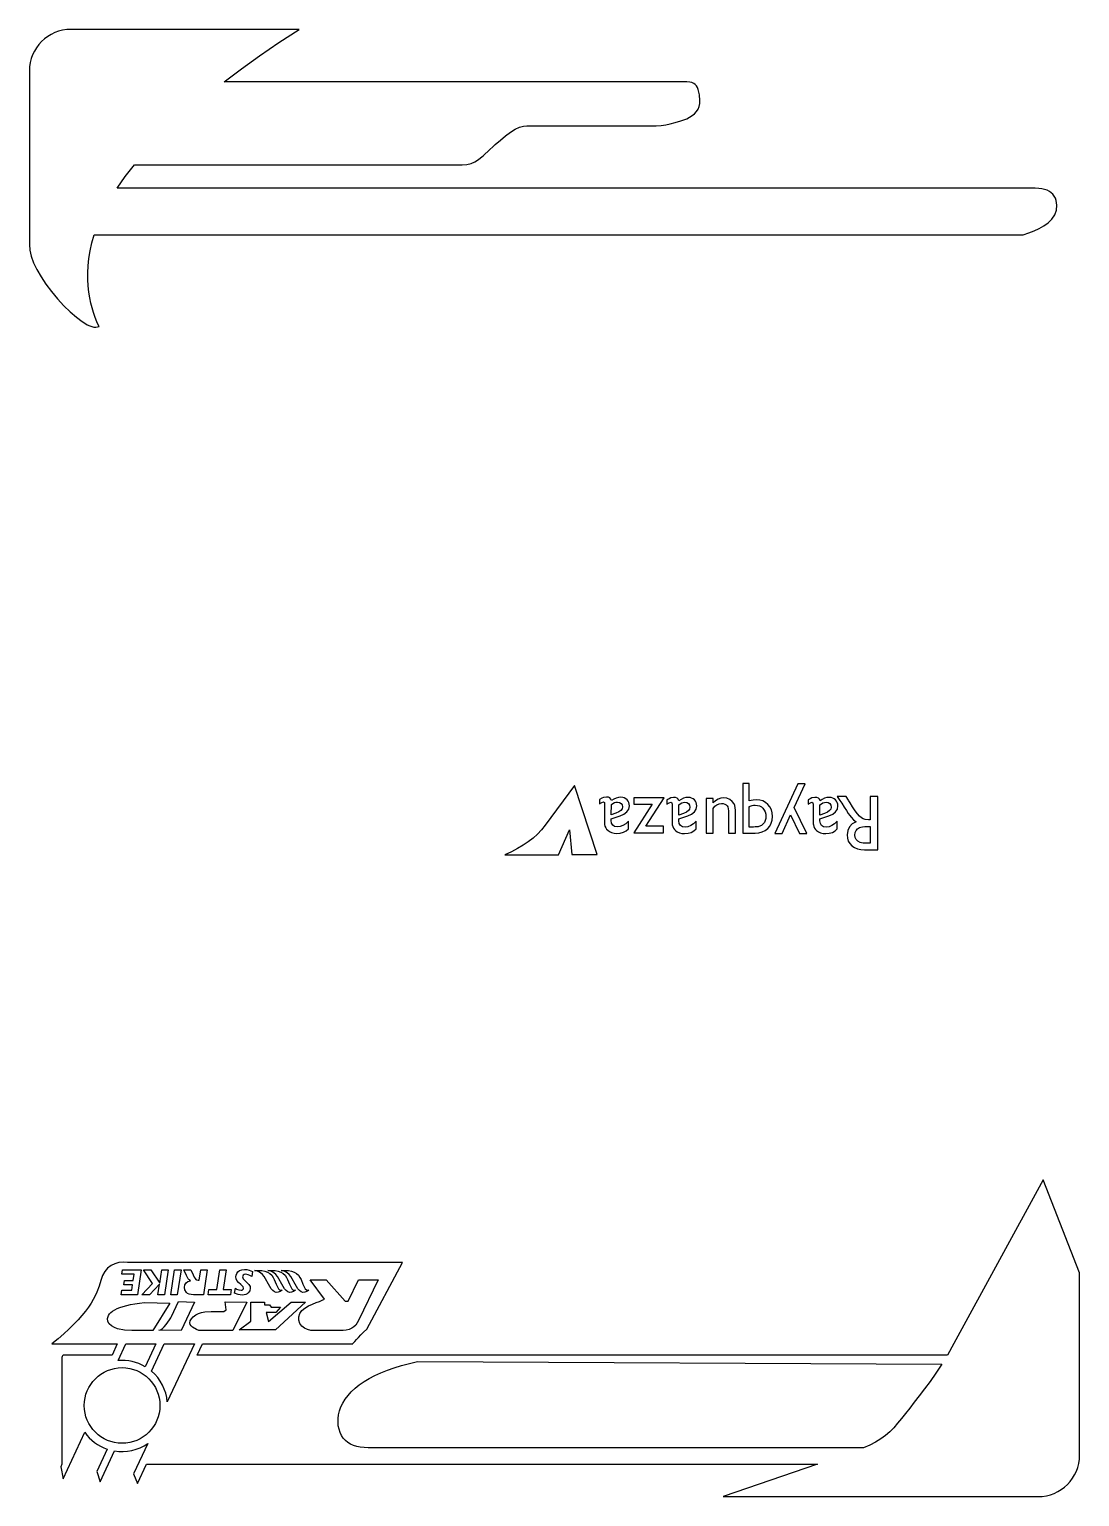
# Model space of a CAD drawing. Header units: millimetres. Extents: x -31.6 to 31.4, y -44.2 to 43.8.
import ezdxf

# ---------------------------------------------------------------- set-up
doc = ezdxf.new("R2010")
doc.units = ezdxf.units.MM
doc.layers.get('0').update_dxf_attribs({"linetype": 'CONTINUOUS'})

msp = doc.modelspace()

# ---------------------------------------------------------------- linework, layer by layer
for p, q in [((-15.422, 43.845), (-29.106, 43.845)), ((-31.606, 41.345), (-31.606, 30.936)), ((7.636, 40.702), (-19.928, 40.702)), ((-1.331, 38.062), (6, 38.062)), ((-25.297, 35.719), (-23.858, 35.719)), ((-23.858, 35.719), (-5.648, 35.719)), ((28.263, 34.326), (-26.337, 34.326)), ((-27.721, 31.529), (-27.001, 31.529)), ((-27.001, 31.529), (28, 31.529)), ((1.1, -1.5), (-0.66, -3.88)), ((2.458, -5.646), (1.1, -1.5)), ((11.577, -1.392), (11.188, -1.392)), ((11.188, -1.392), (11.188, -4.358)), ((11.577, -2.428), (11.577, -1.392)), ((2.597, -2.346), (2.594, -2.599)), ((2.901, -2.599), (2.888, -3.489)), ((6.636, -2.371), (6.636, -2.624)), ((6.944, -2.62), (6.944, -3.51)), ((8.994, -2.277), (8.994, -4.372)), ((9.408, -2.277), (8.994, -2.277)), ((9.408, -2.544), (9.408, -2.277)), ((15.102, -2.371), (15.102, -2.624)), ((15.41, -2.62), (15.41, -3.51)), ((16.84, -2.173), (17.008, -2.401)), ((17.382, -2.173), (16.84, -2.173)), ((17.521, -2.383), (17.382, -2.173)), ((17.637, -2.547), (17.548, -2.421)), ((17.778, -2.779), (17.637, -2.547)), ((18.837, -2.173), (18.837, -3.558)), ((19.293, -2.173), (18.837, -2.173)), ((19.293, -5.355), (19.293, -2.173)), ((3.295, -3.607), (3.296, -3.495)), ((3.296, -3.495), (3.829, -3.32)), ((3.299, -3.272), (3.308, -2.65)), ((3.579, -3.169), (3.299, -3.272)), ((7.352, -3.287), (7.352, -2.665)), ((7.629, -3.18), (7.352, -3.287)), ((7.352, -3.51), (7.882, -3.328)), ((7.352, -3.622), (7.352, -3.51)), ((9.408, -4.372), (9.408, -2.874)), ((10.338, -3.177), (10.338, -4.372)), ((10.752, -4.372), (10.752, -3.172)), ((11.577, -2.765), (11.604, -2.757)), ((11.577, -3.995), (11.577, -2.765)), ((11.604, -2.757), (11.634, -2.748)), ((15.818, -3.287), (15.818, -2.665)), ((16.095, -3.18), (15.818, -3.287)), ((15.818, -3.51), (16.348, -3.328)), ((15.818, -3.622), (15.818, -3.51)), ((17.931, -3.027), (17.778, -2.779)), ((0.143, -5.67), (0.798, -4.162)), ((0.798, -4.162), (0.928, -5.645)), ((4.326, -4.102), (4.333, -3.649)), ((8.39, -4.102), (8.39, -3.649)), ((8.994, -4.372), (9.408, -4.372)), ((10.338, -4.372), (10.752, -4.372)), ((11.188, -4.358), (11.923, -4.358)), ((11.822, -3.995), (11.577, -3.995)), ((16.856, -4.102), (16.856, -3.649)), ((18.664, -3.963), (18.837, -3.963)), ((18.837, -3.558), (18.719, -3.558)), ((18.837, -3.963), (18.837, -4.968)), ((18.837, -4.968), (18.701, -4.968)), ((-3.079, -5.67), (0.143, -5.67)), ((0.928, -5.645), (2.458, -5.646)), ((18.496, -5.355), (19.293, -5.355)), ((29.198, -25.154), (23.853, -34.973)), ((31.394, -30.723), (29.198, -25.154)), ((-9.227, -30.112), (-25.721, -30.112)), ((-22.186, -30.89), (-22.348, -30.546)), ((-22.348, -30.546), (-21.929, -30.546)), ((-21.929, -30.546), (-21.78, -30.859)), ((-21.424, -31.176), (-21.329, -30.546)), ((-21.329, -30.546), (-20.949, -30.546)), ((-20.949, -30.546), (-21.166, -32.046)), ((-18.219, -30.657), (-18.266, -30.961)), ((-11.369, -34.101), (-9.227, -30.112)), ((31.394, -41.655), (31.394, -30.723)), ((-21.481, -31.176), (-21.424, -31.176)), ((-19.294, -31.959), (-19.245, -31.661)), ((-13.899, -32.319), (-14.765, -31.146)), ((-14.765, -31.146), (-13.8, -31.146)), ((-13.8, -31.146), (-12.66, -32.435)), ((-12.479, -32.435), (-11.853, -31.146)), ((-10.675, -31.146), (-11.864, -33.595)), ((-11.853, -31.146), (-10.675, -31.146)), ((-24.704, -32.52), (-23.174, -32.543)), ((-23.174, -32.543), (-24.2, -34.2)), ((-23.073, -33.35), (-22.654, -32.459)), ((-22.654, -32.459), (-21.7, -32.5)), ((-21.7, -32.5), (-22.5, -34.2)), ((-21.166, -32.046), (-21.752, -32.046)), ((-19.801, -32.959), (-19.866, -32.474)), ((-19.866, -32.474), (-18.556, -32.5)), ((-18.556, -32.5), (-19.4, -34.2)), ((-12.66, -32.435), (-12.479, -32.435)), ((-20.7, -33.058), (-19.931, -33.058)), ((-19.931, -33.058), (-19.801, -32.959)), ((-24.2, -34.2), (-25.465, -34.2)), ((-22.5, -34.2), (-23.847, -34.18)), ((-19.4, -34.2), (-21.3, -34.2)), ((-13, -34.2), (-14.5, -34.2)), ((-30.25, -34.999), (-26.337, -34.999)), ((-26.337, -34.999), (-26.644, -35.668)), ((-21.53, -35.668), (-21.219, -34.999)), ((-21.219, -34.999), (-12.208, -34.999)), ((-29.653, -35.808), (-29.653, -42.215)), ((-26.644, -35.668), (-29.513, -35.668)), ((23.459, -35.668), (-21.53, -35.668)), ((-8.318, -36.057), (23.125, -36.212)), ((-29.583, -43.083), (-28.282, -40.294)), ((-26.937, -41.3), (-27.563, -42.656)), ((-24.498, -40.963), (-25.356, -42.795)), ((18.432, -41.229), (-11.277, -41.217)), ((-29.653, -42.215), (-29.723, -42.366)), ((-27.366, -43.26), (-26.503, -41.41)), ((-25.113, -43.362), (-24.578, -42.215)), ((-24.578, -42.215), (15.669, -42.215)), ((15.669, -42.215), (10.01, -44.155)), ((-29.723, -42.366), (-29.583, -43.083)), ((-27.563, -42.656), (-27.366, -43.26)), ((-25.356, -42.795), (-25.113, -43.362)), ((10.01, -44.155), (28.894, -44.155))]:
    msp.add_line(p, q)
for points in [[(-19.928, 40.702), (-18.889, 41.477), (-17.791, 42.26), (-16.635, 43.049), (-15.422, 43.845)], [(6, 38.062), (6.298, 38.078), (6.563, 38.122), (6.83, 38.186), (7.128, 38.264), (7.468, 38.359), (7.825, 38.488), (8.155, 38.669), (8.295, 38.783), (8.412, 38.915), (8.502, 39.064), (8.566, 39.226), (8.604, 39.399), (8.618, 39.577), (8.592, 39.926), (8.515, 40.231), (8.464, 40.356), (8.404, 40.46), (8.333, 40.542), (8.245, 40.605), (8.137, 40.65), (8.002, 40.68), (7.836, 40.696), (7.636, 40.702)], [(-5.648, 35.719), (-5.358, 35.738), (-5.111, 35.794), (-4.888, 35.893), (-4.669, 36.037), (-4.547, 36.133), (-4.392, 36.266), (-3.989, 36.631), (-3.814, 36.791), (-3.659, 36.931), (-3.353, 37.202), (-3.045, 37.456), (-2.746, 37.678), (-2.464, 37.854), (-2.207, 37.973), (-1.974, 38.039), (-1.758, 38.062), (-1.331, 38.062)], [(-26.337, 34.326), (-25.85, 35.016), (-25.297, 35.719)], [(28, 31.529), (28.337, 31.632), (28.66, 31.755), (28.966, 31.897), (29.252, 32.06), (29.51, 32.249), (29.729, 32.467), (29.896, 32.717), (29.999, 32.996), (30.031, 33.292), (29.988, 33.584), (29.94, 33.719), (29.875, 33.843), (29.792, 33.954), (29.692, 34.049), (29.576, 34.128), (29.443, 34.191), (29.292, 34.239), (29.124, 34.274), (28.937, 34.299), (28.732, 34.315), (28.507, 34.323), (28.263, 34.326)], [(-31.606, 30.936), (-31.573, 30.596), (-31.487, 30.233), (-31.347, 29.847), (-31.153, 29.438), (-30.906, 29.009), (-30.611, 28.568), (-30.276, 28.122), (-29.912, 27.686), (-29.533, 27.272), (-29.153, 26.897), (-28.785, 26.575), (-28.441, 26.317), (-28.281, 26.214), (-28.129, 26.13), (-27.987, 26.065), (-27.853, 26.02), (-27.729, 25.993), (-27.615, 25.985), (-27.51, 25.997), (-27.414, 26.027)], [(-27.414, 26.027), (-27.508, 26.2), (-27.598, 26.398), (-27.684, 26.62), (-27.767, 26.866), (-27.845, 27.137), (-27.917, 27.431), (-27.981, 27.749), (-28.035, 28.09), (-28.075, 28.453), (-28.1, 28.838), (-28.104, 29.242), (-28.086, 29.666), (-28.041, 30.108), (-27.967, 30.566), (-27.861, 31.04), (-27.721, 31.529)], [(2.594, -2.599), (2.733, -2.517), (2.83, -2.491)], [(2.827, -2.226), (2.726, -2.272), (2.597, -2.346)], [(3.005, -2.195), (2.827, -2.226)], [(2.83, -2.491), (2.884, -2.518), (2.901, -2.599)], [(3.316, -2.409), (3.28, -2.317), (3.216, -2.25), (3.124, -2.21), (3.005, -2.195)], [(3.308, -2.65), (3.395, -2.581), (3.486, -2.531), (3.58, -2.502), (3.677, -2.494)], [(3.881, -2.212), (3.734, -2.222), (3.591, -2.259), (3.452, -2.321), (3.316, -2.409)], [(3.677, -2.494), (3.797, -2.516), (3.892, -2.579)], [(4.244, -2.36), (4.167, -2.296), (4.081, -2.25), (3.986, -2.222), (3.881, -2.212)], [(3.892, -2.579), (3.952, -2.673), (3.971, -2.792)], [(4.384, -2.727), (4.377, -2.622), (4.351, -2.526), (4.306, -2.439), (4.244, -2.36)], [(6.864, -2.248), (6.764, -2.295), (6.636, -2.371)], [(6.636, -2.624), (6.775, -2.54), (6.871, -2.513)], [(7.042, -2.214), (6.864, -2.248)], [(6.871, -2.513), (6.926, -2.539), (6.944, -2.62)], [(7.356, -2.424), (7.319, -2.332), (7.254, -2.267), (7.161, -2.227), (7.042, -2.214)], [(7.352, -2.665), (7.438, -2.594), (7.528, -2.544), (7.621, -2.514), (7.718, -2.503)], [(7.919, -2.219), (7.772, -2.232), (7.629, -2.27), (7.49, -2.334), (7.356, -2.424)], [(7.718, -2.503), (7.838, -2.524), (7.935, -2.585)], [(8.283, -2.362), (8.206, -2.299), (8.119, -2.255), (8.024, -2.228), (7.919, -2.219)], [(7.935, -2.585), (7.996, -2.679), (8.017, -2.797)], [(8.429, -2.727), (8.42, -2.622), (8.392, -2.526), (8.347, -2.44), (8.283, -2.362)], [(9.711, -2.32), (9.55, -2.416), (9.408, -2.544)], [(9.408, -2.874), (9.518, -2.747), (9.638, -2.657), (9.769, -2.603), (9.912, -2.585)], [(10.048, -2.241), (9.88, -2.261), (9.711, -2.32)], [(9.912, -2.585), (10.021, -2.593), (10.113, -2.617), (10.188, -2.658), (10.244, -2.714)], [(10.415, -2.339), (10.239, -2.265), (10.048, -2.241)], [(10.668, -2.607), (10.561, -2.456), (10.415, -2.339)], [(10.752, -3.172), (10.747, -2.989), (10.731, -2.834), (10.705, -2.707), (10.668, -2.607)], [(12.006, -2.359), (11.811, -2.376), (11.577, -2.428)], [(12.698, -2.641), (12.552, -2.518), (12.388, -2.43), (12.206, -2.377), (12.006, -2.359)], [(15.33, -2.248), (15.23, -2.295), (15.102, -2.371)], [(15.102, -2.624), (15.241, -2.54), (15.337, -2.513)], [(15.508, -2.214), (15.33, -2.248)], [(15.337, -2.513), (15.392, -2.539), (15.41, -2.62)], [(15.822, -2.424), (15.785, -2.332), (15.72, -2.267), (15.627, -2.227), (15.508, -2.214)], [(15.818, -2.665), (15.904, -2.594), (15.994, -2.544), (16.087, -2.514), (16.184, -2.503)], [(16.385, -2.219), (16.238, -2.232), (16.095, -2.27), (15.956, -2.334), (15.822, -2.424)], [(16.184, -2.503), (16.304, -2.524), (16.401, -2.585)], [(16.749, -2.362), (16.672, -2.299), (16.585, -2.255), (16.49, -2.228), (16.385, -2.219)], [(16.401, -2.585), (16.462, -2.679), (16.483, -2.797)], [(16.895, -2.727), (16.886, -2.622), (16.858, -2.526), (16.813, -2.44), (16.749, -2.362)], [(17.008, -2.401), (17.125, -2.571), (17.275, -2.808)], [(17.548, -2.421), (17.521, -2.383)], [(2.888, -3.489), (2.888, -3.611), (2.889, -3.711), (2.893, -3.789), (2.899, -3.847)], [(3.882, -3.002), (3.761, -3.086), (3.579, -3.169)], [(3.829, -3.32), (4.063, -3.216), (4.238, -3.078)], [(3.971, -2.792), (3.948, -2.908), (3.882, -3.002)], [(4.238, -3.078), (4.346, -2.914), (4.384, -2.727)], [(6.944, -3.51), (6.945, -3.632), (6.948, -3.732), (6.953, -3.81), (6.96, -3.868)], [(7.93, -3.009), (7.811, -3.095), (7.629, -3.18)], [(7.882, -3.328), (8.115, -3.22), (8.288, -3.08)], [(8.017, -2.797), (7.995, -2.914), (7.93, -3.009)], [(8.288, -3.08), (8.394, -2.914), (8.429, -2.727)], [(10.244, -2.714), (10.285, -2.793), (10.314, -2.896), (10.332, -3.024), (10.338, -3.177)], [(11.634, -2.748), (11.754, -2.709), (11.822, -2.69)], [(11.822, -2.69), (11.931, -2.682)], [(11.931, -2.682), (12.068, -2.694), (12.191, -2.729), (12.301, -2.789), (12.399, -2.872)], [(12.399, -2.872), (12.477, -2.975), (12.533, -3.091), (12.567, -3.221), (12.578, -3.365)], [(12.578, -3.365), (12.568, -3.493), (12.538, -3.611), (12.488, -3.717), (12.418, -3.813)], [(12.687, -4.087), (12.811, -3.939), (12.9, -3.769), (12.953, -3.574), (12.971, -3.357)], [(12.971, -3.357), (12.954, -3.149), (12.903, -2.961), (12.817, -2.792), (12.698, -2.641)], [(15.41, -3.51), (15.411, -3.632), (15.414, -3.732), (15.419, -3.81), (15.426, -3.868)], [(16.396, -3.009), (16.277, -3.095), (16.095, -3.18)], [(16.348, -3.328), (16.581, -3.22), (16.754, -3.08)], [(16.483, -2.797), (16.461, -2.914), (16.396, -3.009)], [(16.754, -3.08), (16.86, -2.914), (16.895, -2.727)], [(17.275, -2.808), (17.4, -3.008), (17.51, -3.175), (17.605, -3.309), (17.685, -3.412)], [(17.685, -3.412), (17.832, -3.567), (17.983, -3.685)], [(18.191, -3.339), (18.066, -3.203), (17.931, -3.027)], [(18.402, -3.505), (18.302, -3.439), (18.191, -3.339)], [(18.719, -3.558), (18.528, -3.545), (18.402, -3.505)], [(-0.66, -3.88), (-0.889, -4.167), (-1.132, -4.427), (-1.394, -4.664), (-1.679, -4.883), (-1.991, -5.091), (-2.329, -5.29), (-2.693, -5.482), (-3.079, -5.67)], [(2.899, -3.847), (2.922, -3.942), (2.965, -4.037)], [(2.965, -4.037), (3.022, -4.124), (3.086, -4.191)], [(3.086, -4.191), (3.196, -4.271), (3.322, -4.328), (3.466, -4.363), (3.628, -4.377)], [(3.667, -3.99), (3.502, -3.964), (3.385, -3.891), (3.316, -3.772), (3.295, -3.607)], [(3.628, -4.377), (3.841, -4.362), (4.029, -4.311), (4.191, -4.224), (4.326, -4.102)], [(4.333, -3.649), (4.169, -3.8), (4.003, -3.907), (3.836, -3.97), (3.667, -3.99)], [(6.96, -3.868), (6.984, -3.963), (7.028, -4.057)], [(7.028, -4.057), (7.086, -4.143), (7.151, -4.209)], [(7.151, -4.209), (7.262, -4.287), (7.39, -4.343), (7.534, -4.376), (7.696, -4.387)], [(7.73, -4), (7.564, -3.976), (7.446, -3.905), (7.375, -3.787), (7.352, -3.622)], [(7.696, -4.387), (7.909, -4.369), (8.096, -4.316), (8.256, -4.227), (8.39, -4.102)], [(8.39, -3.649), (8.229, -3.802), (8.065, -3.912), (7.898, -3.978), (7.73, -4)], [(12.16, -3.971), (12.106, -3.982), (12.033, -3.989), (11.938, -3.993), (11.822, -3.995)], [(11.923, -4.358), (12.15, -4.341), (12.354, -4.29), (12.533, -4.205), (12.687, -4.087)], [(12.305, -3.91), (12.16, -3.971)], [(12.418, -3.813), (12.305, -3.91)], [(15.426, -3.868), (15.45, -3.963), (15.494, -4.057)], [(15.494, -4.057), (15.552, -4.143), (15.617, -4.209)], [(15.617, -4.209), (15.728, -4.287), (15.856, -4.343), (16, -4.376), (16.162, -4.387)], [(16.196, -4), (16.03, -3.976), (15.912, -3.905), (15.841, -3.787), (15.818, -3.622)], [(16.162, -4.387), (16.375, -4.369), (16.562, -4.316), (16.722, -4.227), (16.856, -4.102)], [(16.856, -3.649), (16.694, -3.802), (16.531, -3.912), (16.364, -3.978), (16.196, -4)], [(17.585, -3.988), (17.48, -4.21), (17.446, -4.469)], [(17.983, -3.685), (17.754, -3.811), (17.585, -3.988)], [(17.917, -4.473), (17.935, -4.329), (17.99, -4.2)], [(17.99, -4.2), (18.076, -4.096), (18.191, -4.022)], [(18.191, -4.022), (18.268, -3.997), (18.373, -3.978), (18.505, -3.967), (18.664, -3.963)], [(17.446, -4.469), (17.464, -4.662), (17.517, -4.834), (17.606, -4.986), (17.73, -5.116)], [(17.73, -5.116), (17.884, -5.22), (18.063, -5.295), (18.267, -5.34), (18.496, -5.355)], [(17.997, -4.744), (17.937, -4.616), (17.917, -4.473)], [(18.222, -4.918), (18.093, -4.849), (17.997, -4.744)], [(18.701, -4.968), (18.545, -4.965), (18.414, -4.955), (18.306, -4.939), (18.222, -4.918)], [(-25.721, -30.112), (-25.977, -30.094), (-26.229, -30.119), (-26.474, -30.186), (-26.705, -30.297), (-26.912, -30.452), (-27.082, -30.652), (-27.214, -30.898), (-27.319, -31.188), (-27.425, -31.523), (-27.566, -31.901), (-27.658, -32.106), (-27.771, -32.322), (-27.905, -32.548), (-28.062, -32.783), (-28.244, -33.028), (-28.452, -33.283), (-28.686, -33.547), (-28.946, -33.82), (-29.233, -34.101), (-29.546, -34.392), (-29.885, -34.691), (-30.25, -34.999)], [(-19.214, -30.976), (-19.202, -30.873), (-19.166, -30.77)], [(-19.166, -30.77), (-19.102, -30.676), (-19.003, -30.597)], [(-19.003, -30.597), (-18.869, -30.545), (-18.698, -30.527)], [(-18.698, -30.527), (-18.56, -30.537), (-18.428, -30.566)], [(-18.428, -30.566), (-18.312, -30.609), (-18.219, -30.657)], [(-18.1, -30.6), (-17.865, -30.587), (-17.656, -30.598), (-17.471, -30.633), (-17.312, -30.693), (-17.178, -30.776), (-17.069, -30.881), (-16.981, -31.003), (-16.911, -31.136), (-16.804, -31.403), (-16.708, -31.62), (-16.653, -31.696), (-16.591, -31.745), (-16.521, -31.768), (-16.443, -31.765)], [(-16.443, -31.765), (-16.569, -31.852), (-16.688, -31.899), (-16.799, -31.906), (-16.903, -31.872), (-17, -31.8), (-17.091, -31.694), (-17.263, -31.411), (-17.436, -31.1), (-17.529, -30.959), (-17.628, -30.837), (-17.735, -30.739), (-17.849, -30.667), (-17.97, -30.62), (-18.1, -30.6)], [(-17.3, -30.6), (-17.065, -30.587), (-16.856, -30.598), (-16.671, -30.633), (-16.512, -30.693), (-16.378, -30.776), (-16.269, -30.881), (-16.181, -31.003), (-16.111, -31.136), (-16.004, -31.403), (-15.908, -31.62), (-15.853, -31.696), (-15.791, -31.745), (-15.721, -31.768), (-15.643, -31.765)], [(-15.643, -31.765), (-15.769, -31.852), (-15.888, -31.899), (-15.999, -31.906), (-16.103, -31.872), (-16.2, -31.8), (-16.291, -31.694), (-16.463, -31.411), (-16.636, -31.1), (-16.729, -30.959), (-16.828, -30.837), (-16.935, -30.739), (-17.049, -30.667), (-17.17, -30.62), (-17.3, -30.6)], [(-16.5, -30.6), (-16.265, -30.587), (-16.056, -30.598), (-15.871, -30.633), (-15.712, -30.693), (-15.578, -30.776), (-15.469, -30.881), (-15.381, -31.003), (-15.311, -31.136), (-15.204, -31.403), (-15.108, -31.62), (-15.053, -31.696), (-14.991, -31.745), (-14.921, -31.768), (-14.843, -31.765)], [(-14.843, -31.765), (-14.969, -31.852), (-15.088, -31.899), (-15.199, -31.906), (-15.303, -31.872), (-15.4, -31.8), (-15.491, -31.694), (-15.663, -31.411), (-15.836, -31.1), (-15.929, -30.959), (-16.028, -30.837), (-16.135, -30.739), (-16.249, -30.667), (-16.37, -30.62), (-16.5, -30.6)], [(-22.3, -31.602), (-22.276, -31.448), (-22.204, -31.333)], [(-22.185, -31.906), (-22.271, -31.759), (-22.3, -31.602)], [(-22.204, -31.333), (-22.091, -31.256), (-21.94, -31.215)], [(-22.073, -31.098), (-22.125, -31.013), (-22.186, -30.89)], [(-21.94, -31.215), (-22.017, -31.161), (-22.073, -31.098)], [(-21.78, -30.859), (-21.718, -30.983), (-21.665, -31.071)], [(-21.665, -31.071), (-21.62, -31.129), (-21.58, -31.159)], [(-21.58, -31.159), (-21.481, -31.176)], [(-19.245, -31.661), (-19.171, -31.706)], [(-19.151, -31.2), (-19.198, -31.095), (-19.214, -30.976)], [(-18.922, -31.433), (-19.062, -31.308), (-19.151, -31.2)], [(-18.782, -31.562), (-18.831, -31.511), (-18.922, -31.433)], [(-18.775, -30.866), (-18.814, -30.976)], [(-18.814, -30.976), (-18.803, -31.038), (-18.771, -31.091)], [(-18.795, -31.739), (-18.765, -31.696), (-18.755, -31.646)], [(-18.755, -31.646), (-18.782, -31.562)], [(-18.645, -30.815), (-18.723, -30.828), (-18.775, -30.866)], [(-18.771, -31.091), (-18.702, -31.164), (-18.574, -31.282)], [(-18.266, -30.961), (-18.377, -30.897), (-18.477, -30.851), (-18.566, -30.824), (-18.645, -30.815)], [(-18.574, -31.282), (-18.492, -31.362), (-18.432, -31.432)], [(-18.432, -31.432), (-18.368, -31.546)], [(-18.355, -31.659), (-18.383, -31.803)], [(-18.368, -31.546), (-18.355, -31.659)], [(-25.465, -34.2), (-25.889, -34.18), (-26.308, -34.093), (-26.503, -34.019), (-26.674, -33.92), (-26.808, -33.794), (-26.89, -33.641), (-26.908, -33.468), (-26.851, -33.288), (-26.792, -33.198), (-26.711, -33.11), (-26.609, -33.026), (-26.485, -32.947), (-26.338, -32.872), (-26.17, -32.804), (-25.979, -32.741), (-25.767, -32.684), (-25.533, -32.634), (-25.278, -32.589), (-25.001, -32.552), (-24.704, -32.52)], [(-21.752, -32.046), (-21.899, -32.038), (-22.02, -32.011), (-22.115, -31.967), (-22.185, -31.906)], [(-18.844, -32.067), (-19.071, -32.04), (-19.294, -31.959)], [(-19.171, -31.706), (-19.047, -31.756)], [(-19.047, -31.756), (-18.909, -31.779)], [(-18.909, -31.779), (-18.844, -31.769), (-18.795, -31.739)], [(-18.624, -32.031), (-18.726, -32.058), (-18.844, -32.067)], [(-18.471, -31.935), (-18.539, -31.989), (-18.624, -32.031)], [(-18.383, -31.803), (-18.471, -31.935)], [(-14.5, -34.2), (-14.727, -34.186), (-14.931, -34.14), (-15.109, -34.057), (-15.26, -33.932), (-15.375, -33.768), (-15.442, -33.574), (-15.449, -33.37), (-15.387, -33.172), (-15.257, -32.995), (-15.072, -32.843), (-14.853, -32.716), (-14.623, -32.61), (-14.403, -32.52), (-14.206, -32.443), (-14.037, -32.376), (-13.899, -32.319)], [(-23.847, -34.18), (-23.741, -34.153), (-23.629, -34.083), (-23.513, -33.972), (-23.398, -33.833), (-23.199, -33.548), (-23.126, -33.435), (-23.073, -33.35)], [(-21.3, -34.2), (-21.446, -34.183), (-21.58, -34.136), (-21.81, -33.992), (-21.899, -33.912), (-21.96, -33.825), (-21.982, -33.728), (-21.959, -33.615), (-21.888, -33.492), (-21.775, -33.368), (-21.629, -33.256), (-21.46, -33.169), (-21.278, -33.11), (-21.088, -33.077), (-20.7, -33.058)], [(-11.864, -33.595), (-11.936, -33.74), (-12.026, -33.867), (-12.136, -33.974), (-12.267, -34.06), (-12.42, -34.124), (-12.595, -34.168), (-12.789, -34.193), (-13, -34.2)], [(-12.208, -34.999), (-12.193, -34.971), (-12.151, -34.919), (-12.083, -34.841), (-11.987, -34.737), (-11.865, -34.609), (-11.72, -34.459), (-11.554, -34.289), (-11.369, -34.101)], [(23.853, -34.973), (23.459, -35.668)], [(-11.277, -41.217), (-11.524, -41.213), (-11.754, -41.191), (-11.967, -41.148), (-12.164, -41.085), (-12.344, -41.003), (-12.506, -40.901), (-12.649, -40.779), (-12.775, -40.638), (-12.88, -40.479), (-12.966, -40.304), (-13.03, -40.113), (-13.072, -39.909), (-13.091, -39.693), (-13.085, -39.47), (-13.054, -39.24), (-12.997, -39.006), (-12.913, -38.772), (-12.801, -38.539), (-12.66, -38.308), (-12.491, -38.083), (-12.294, -37.865), (-12.067, -37.653), (-11.813, -37.451), (-11.53, -37.257), (-11.22, -37.072), (-10.883, -36.897), (-10.52, -36.732), (-10.13, -36.578), (-9.715, -36.433), (-9.274, -36.298), (-8.808, -36.172), (-8.318, -36.057)], [(23.125, -36.212), (22.768, -36.754), (22.421, -37.247), (22.088, -37.697), (21.772, -38.108), (21.476, -38.487), (21.201, -38.838), (20.945, -39.166), (20.704, -39.471), (20.472, -39.755), (20.239, -40.019), (19.999, -40.263), (19.741, -40.487), (19.46, -40.692), (19.15, -40.882), (18.808, -41.059), (18.432, -41.229)]]:
    msp.add_lwpolyline(points)
for points in [[(13.107, -4.375), (13.544, -4.375), (14.05, -3.267), (14.58, -4.375), (15.022, -4.375), (14.262, -2.831), (14.93, -1.409), (14.497, -1.409)], [(6.48, -2.242), (4.644, -2.242), (4.644, -2.63), (5.753, -2.63), (4.644, -4.338), (6.434, -4.338), (6.434, -3.951), (5.38, -3.951)], [(-24.895, -30.546), (-25.112, -32.046), (-26.104, -32.046), (-26.066, -31.779), (-25.459, -31.779), (-25.412, -31.453), (-25.939, -31.453), (-25.901, -31.185), (-25.37, -31.185), (-25.319, -30.815), (-26.057, -30.815), (-26.019, -30.546)], [(-23.794, -31.409), (-24.408, -32.046), (-24.858, -32.046), (-24.209, -31.373), (-24.759, -30.546), (-24.323, -30.546), (-23.784, -31.346), (-23.663, -30.546), (-23.281, -30.546), (-23.505, -32.046), (-23.889, -32.046)], [(-22.507, -30.546), (-22.729, -32.046), (-23.116, -32.046), (-22.892, -30.546)], [(-19.493, -31.741), (-19.54, -32.046), (-20.889, -32.046), (-20.845, -31.741), (-20.36, -31.741), (-20.18, -30.546), (-19.8, -30.546), (-19.976, -31.741)], [(-17.254, -33.653), (-15.9, -32.5), (-15.049, -32.5), (-16.831, -34.146), (-19.027, -34.146), (-18.327, -33.636), (-18.327, -32.5), (-17.5, -32.5), (-17.5, -32.641), (-17.2, -32.641), (-17.1, -32.8), (-16.545, -32.8), (-16.823, -33.117), (-17.4, -33.117)]]:
    msp.add_lwpolyline(points, close=True)
for points in [[(-24.026, -34.999), (-24.656, -36.364, 0.155579), (-26.274, -35.99), (-25.812, -34.999)], [(-21.703, -34.999), (-23.329, -38.469, 0.195898), (-24.276, -36.636), (-23.512, -34.999)]]:
    msp.add_lwpolyline(points, format="xyb", close=True)
msp.add_circle((-26.042, -38.688), 2.269)
for centre, radius, start, end in [((-29.106, 41.345), 2.5, 90, 180), ((-29.513, -35.808), 0.14, 90, 180), ((-26.051, -38.714), 2.733, 215.30149, 251.09705), ((-26.051, -38.714), 2.733, 260.49397, 304.63266), ((28.894, -41.655), 2.5, 270, 360)]:
    msp.add_arc(centre, radius, start, end)

doc.saveas('drawing.dxf')
